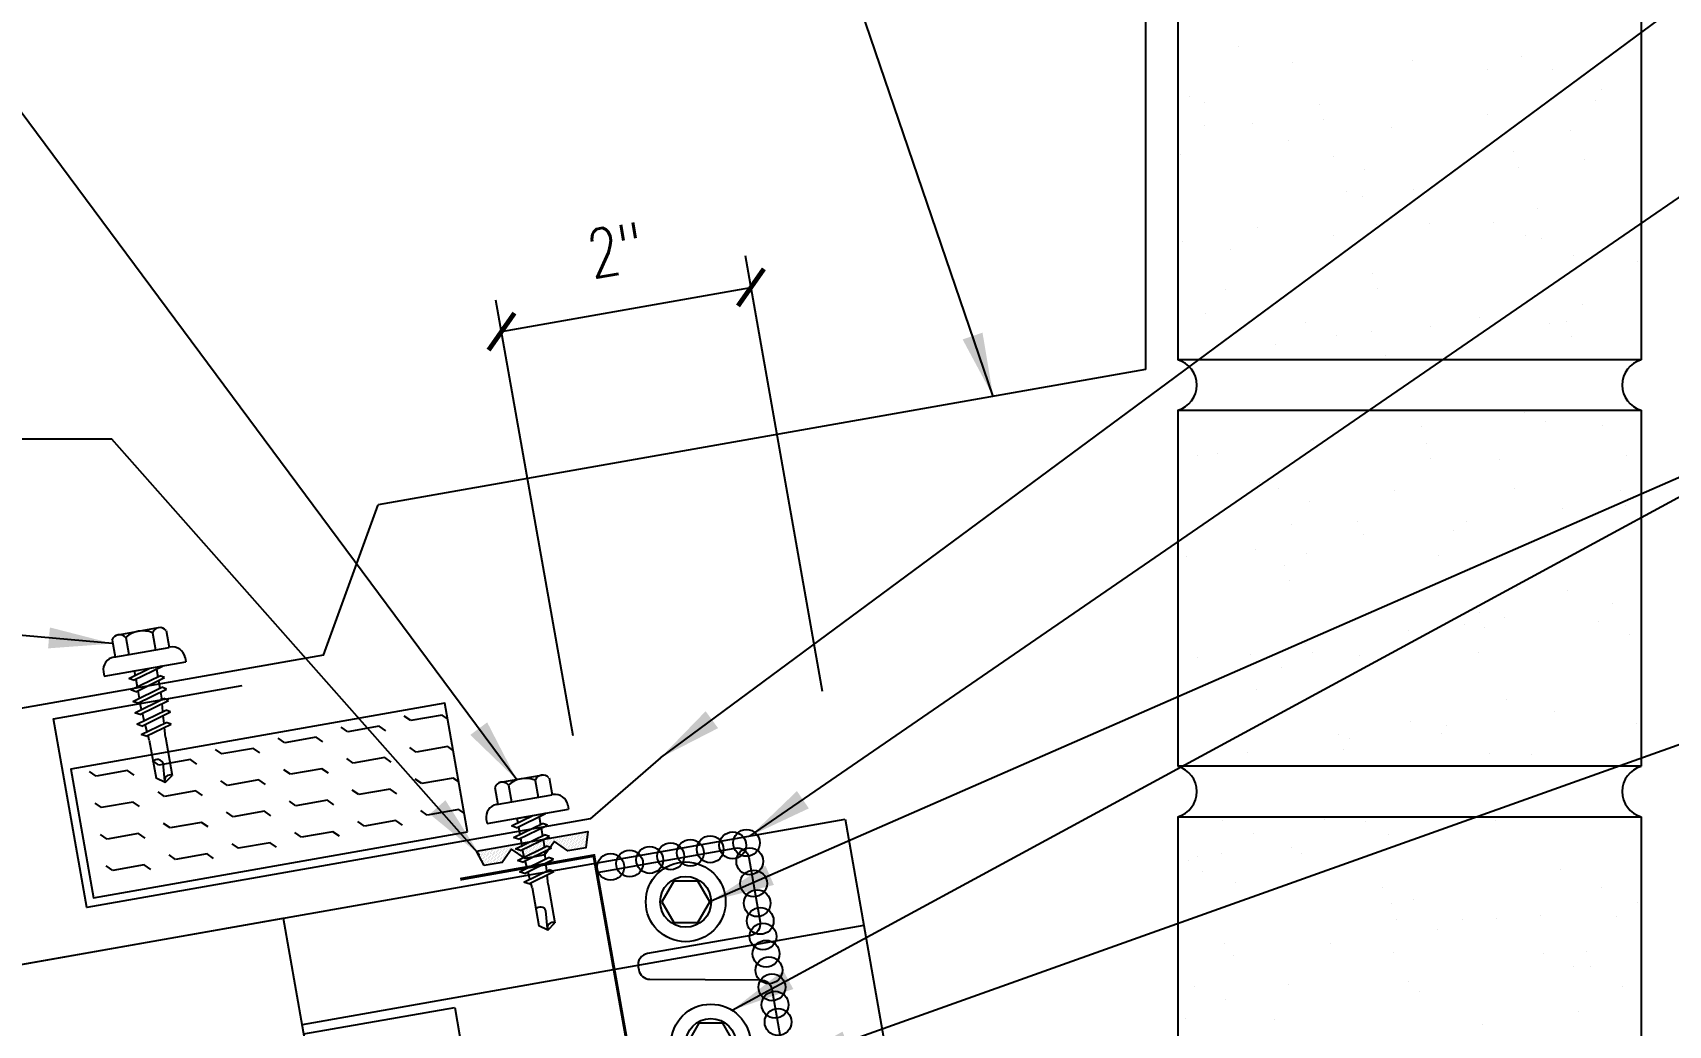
# Model space of a CAD drawing. Header units: inches. Extents: x 5.5 to 41.5, y 10.4 to 41.
# Drawn here: x 20.21 to 33.01, y 22.95 to 30.71 of the extents above; entities that cross this region are included whole.
import ezdxf

# ---------------------------------------------------------------- set-up
doc = ezdxf.new("R2010")
doc.units = ezdxf.units.IN
doc.header["$MEASUREMENT"] = 0
for name, color, linetype in [('CLIP', 5, 'Continuous'), ('CLO', 3, 'Continuous'), ('DIM', 7, 'Continuous'), ('FASTENER', 9, 'Continuous'), ('HATCH', 8, 'Continuous'), ('PANEL', 11, 'Continuous'), ('TAPE', 8, 'Continuous'), ('THERMAL', 3, 'Continuous'), ('TRIM', 6, 'Continuous'), ('WALL', 7, 'Continuous')]:
    doc.layers.add(name, color=color, linetype=linetype)
doc.styles.add('TEXT1', font='ROMANS.shx', dxfattribs={"width": 0.75, "height": 0.375})
doc.dimstyles.new('DETAIL', dxfattribs={"dimscale": 4, "dimtxt": 0.09375, "dimasz": 0.0625, "dimexe": 0.0625, "dimexo": 0.125, "dimgap": 0.0625, "dimtad": 1, "dimdec": 4, "dimzin": 3, "dimdsep": 46, "dimlunit": 4, "dimtxsty": 'TEXT1', "dimblk": 'ARCHTICK', "dimcen": 0.0625, "dimclrd": 7, "dimclre": 7, "dimclrt": 2, "dimadec": 0, "dimazin": 0, "dimtfac": 0.59375, "dimtdec": 4, "dimtmove": 0, "dimatfit": 3, "dimfxl": 0, "dimtolj": 1, "dimtzin": 3, "dimarcsym": 0})
doc.dimstyles.new('DETAIL$7', dxfattribs={"dimscale": 4, "dimtxt": 0.09375, "dimasz": 0.125, "dimexe": 0.0625, "dimexo": 0.125, "dimgap": 0.0625, "dimtad": 1, "dimdec": 4, "dimzin": 3, "dimdsep": 46, "dimlunit": 4, "dimtxsty": 'TEXT1', "dimblk": 'ARCHTICK', "dimcen": 0.0625, "dimclrd": 7, "dimclre": 7, "dimclrt": 2, "dimadec": 0, "dimazin": 0, "dimtfac": 0.59375, "dimtdec": 4, "dimtmove": 0, "dimatfit": 3, "dimfxl": 0, "dimfrac": 2, "dimtolj": 1, "dimtzin": 3, "dimarcsym": 0})

# ---------------------------------------------------------------- blocks, each defined once
blk = doc.blocks.new('MB_DW4')
at = {"layer": 'FASTENER'}
for p, q in [((-0.217, 0.305), (-0.217, 0.171)), ((-0.163, 0.337), (0.159, 0.337)), ((-0.108, 0.305), (-0.108, 0.171)), ((0.105, 0.305), (0.105, 0.171)), ((0.214, 0.305), (0.214, 0.171)), ((-0.226, 0.171), (0.214, 0.171)), ((-0.326, 0.071), (-0.326, 0.037)), ((-0.326, 0.037), (0.322, 0.037)), ((-0.141, -0.014), (0.037, 0.037)), ((-0.105, -0.034), (0.137, 0.035)), ((-0.088, 0.037), (-0.088, 0.001)), ((-0.088, 0.037), (0.085, 0.037)), ((0.085, 0.037), (0.134, 0.037)), ((0.085, 0.02), (0.085, -0.041)), ((0.137, 0.035), (0.134, 0.037)), ((0.322, 0.071), (0.322, 0.037)), ((-0.105, -0.034), (-0.141, -0.014)), ((-0.141, -0.105), (0.102, -0.036)), ((-0.105, -0.125), (-0.141, -0.105)), ((-0.141, -0.196), (0.102, -0.127)), ((-0.105, -0.125), (0.137, -0.056)), ((-0.088, -0.029), (-0.088, -0.09)), ((-0.088, -0.12), (-0.088, -0.181)), ((0.085, -0.071), (0.085, -0.131)), ((0.137, -0.056), (0.102, -0.036)), ((0.137, -0.147), (0.102, -0.127)), ((-0.105, -0.216), (-0.141, -0.196)), ((-0.141, -0.287), (0.102, -0.217)), ((-0.105, -0.216), (0.137, -0.147)), ((-0.105, -0.307), (0.137, -0.238)), ((-0.084, -0.27), (-0.088, -0.211)), ((0.077, -0.315), (0.082, -0.253)), ((0.084, -0.223), (0.085, -0.211)), ((0.085, -0.162), (0.085, -0.211)), ((0.137, -0.238), (0.102, -0.217)), ((-0.105, -0.307), (-0.141, -0.287)), ((-0.141, -0.378), (0.102, -0.308)), ((-0.105, -0.398), (-0.141, -0.378)), ((-0.105, -0.398), (0.137, -0.328)), ((-0.078, -0.36), (-0.082, -0.3)), ((0.071, -0.408), (0.075, -0.346)), ((0.137, -0.328), (0.102, -0.308)), ((-0.122, -0.463), (0.089, -0.403)), ((-0.086, -0.483), (-0.122, -0.463)), ((-0.086, -0.483), (0.124, -0.423)), ((-0.071, -0.449), (-0.075, -0.389)), ((-0.066, -0.516), (-0.069, -0.478)), ((0.063, -0.515), (0.068, -0.439)), ((0.124, -0.423), (0.089, -0.403)), ((-0.066, -0.516), (-0.066, -0.82)), ((0.063, -0.516), (0.063, -0.82)), ((-0.003, -0.854), (0.009, -0.714)), ((-0.002, -0.866), (-0.066, -0.82)), ((-0.002, -0.866), (0.063, -0.82))]:
    blk.add_line(p, q, dxfattribs=at)
for centre, radius, start, end in [((-0.163, 0.274), 0.0628, 29.8754, 150.1246), ((-0.002, 0.141), 0.196, 56.9974, 123.0026), ((0.159, 0.274), 0.0628, 29.8754, 150.1246), ((-0.226, 0.071), 0.1, 90, 180), ((0.222, 0.071), 0.1, 0, 90), ((0.073, -0.516), 0.01, 175.9484, 180), ((-0.036, -0.723), 0.0461, 11.1445, 130.906), ((0.039, -0.855), 0.0422, 55.4585, 194.8454)]:
    blk.add_arc(centre, radius, start, end, dxfattribs=at)
blk = doc.blocks.new('*X4')
at = {"color": 0}
for p, q in [((-0.434, 0.135), (-0.434, 0.135)), ((-0.422, 0.141), (-0.422, 0.141)), ((-0.422, 0.129), (-0.422, 0.129)), ((-0.41, 0.135), (-0.41, 0.135)), ((-0.398, 0.141), (-0.398, 0.141)), ((-0.398, 0.129), (-0.398, 0.129)), ((-0.387, 0.135), (-0.387, 0.135)), ((-0.375, 0.141), (-0.375, 0.141)), ((-0.375, 0.129), (-0.375, 0.129)), ((-0.363, 0.135), (-0.363, 0.135)), ((-0.352, 0.141), (-0.352, 0.141)), ((-0.352, 0.129), (-0.352, 0.129)), ((-0.34, 0.135), (-0.34, 0.135)), ((-0.328, 0.141), (-0.328, 0.141)), ((-0.328, 0.129), (-0.328, 0.129)), ((-0.316, 0.135), (-0.316, 0.135)), ((-0.305, 0.141), (-0.305, 0.141)), ((-0.305, 0.129), (-0.305, 0.129)), ((-0.293, 0.135), (-0.293, 0.135)), ((-0.281, 0.141), (-0.281, 0.141)), ((-0.281, 0.129), (-0.281, 0.129)), ((-0.27, 0.135), (-0.27, 0.135)), ((-0.258, 0.141), (-0.258, 0.141)), ((-0.258, 0.129), (-0.258, 0.129)), ((-0.246, 0.135), (-0.246, 0.135)), ((-0.234, 0.141), (-0.234, 0.141)), ((-0.234, 0.129), (-0.234, 0.129)), ((-0.223, 0.135), (-0.223, 0.135)), ((-0.211, 0.141), (-0.211, 0.141)), ((-0.211, 0.129), (-0.211, 0.129)), ((-0.199, 0.135), (-0.199, 0.135)), ((-0.188, 0.141), (-0.188, 0.141)), ((-0.188, 0.129), (-0.188, 0.129)), ((-0.176, 0.135), (-0.176, 0.135)), ((-0.164, 0.141), (-0.164, 0.141)), ((-0.164, 0.129), (-0.164, 0.129)), ((-0.152, 0.135), (-0.152, 0.135)), ((-0.141, 0.141), (-0.141, 0.141)), ((-0.141, 0.129), (-0.141, 0.129)), ((-0.129, 0.135), (-0.129, 0.135)), ((-0.117, 0.141), (-0.117, 0.141)), ((-0.117, 0.129), (-0.117, 0.129)), ((-0.105, 0.135), (-0.105, 0.135)), ((-0.094, 0.141), (-0.094, 0.141)), ((-0.094, 0.129), (-0.094, 0.129)), ((-0.082, 0.135), (-0.082, 0.135)), ((-0.07, 0.141), (-0.07, 0.141)), ((-0.07, 0.129), (-0.07, 0.129)), ((-0.059, 0.135), (-0.059, 0.135)), ((-0.047, 0.141), (-0.047, 0.141)), ((-0.047, 0.129), (-0.047, 0.129)), ((-0.035, 0.135), (-0.035, 0.135)), ((-0.023, 0.141), (-0.023, 0.141)), ((-0.023, 0.129), (-0.023, 0.129)), ((-0.012, 0.135), (-0.012, 0.135)), ((0, 0.141), (0, 0.141)), ((0, 0.129), (0, 0.129)), ((0.012, 0.135), (0.012, 0.135)), ((0.023, 0.141), (0.023, 0.141)), ((0.023, 0.129), (0.023, 0.129)), ((0.035, 0.135), (0.035, 0.135)), ((0.047, 0.141), (0.047, 0.141)), ((0.047, 0.129), (0.047, 0.129)), ((0.059, 0.135), (0.059, 0.135)), ((0.07, 0.141), (0.07, 0.141)), ((0.07, 0.129), (0.07, 0.129)), ((0.082, 0.135), (0.082, 0.135)), ((0.094, 0.141), (0.094, 0.141)), ((0.094, 0.129), (0.094, 0.129)), ((0.105, 0.135), (0.105, 0.135)), ((0.117, 0.141), (0.117, 0.141)), ((0.117, 0.129), (0.117, 0.129)), ((0.129, 0.135), (0.129, 0.135)), ((0.141, 0.141), (0.141, 0.141)), ((0.141, 0.129), (0.141, 0.129)), ((0.152, 0.135), (0.152, 0.135)), ((0.164, 0.141), (0.164, 0.141)), ((0.164, 0.129), (0.164, 0.129)), ((0.176, 0.135), (0.176, 0.135)), ((0.188, 0.141), (0.188, 0.141)), ((0.188, 0.129), (0.188, 0.129)), ((0.199, 0.135), (0.199, 0.135)), ((0.211, 0.141), (0.211, 0.141)), ((0.211, 0.129), (0.211, 0.129)), ((0.223, 0.135), (0.223, 0.135)), ((0.234, 0.141), (0.234, 0.141)), ((0.234, 0.129), (0.234, 0.129)), ((0.246, 0.135), (0.246, 0.135)), ((0.258, 0.141), (0.258, 0.141)), ((0.258, 0.129), (0.258, 0.129)), ((0.27, 0.135), (0.27, 0.135)), ((0.281, 0.141), (0.281, 0.141)), ((0.281, 0.129), (0.281, 0.129)), ((0.293, 0.135), (0.293, 0.135)), ((0.305, 0.141), (0.305, 0.141)), ((0.305, 0.129), (0.305, 0.129)), ((0.316, 0.135), (0.316, 0.135)), ((0.328, 0.141), (0.328, 0.141)), ((0.328, 0.129), (0.328, 0.129)), ((0.34, 0.135), (0.34, 0.135)), ((0.352, 0.141), (0.352, 0.141)), ((0.352, 0.129), (0.352, 0.129)), ((0.363, 0.135), (0.363, 0.135)), ((0.375, 0.141), (0.375, 0.141)), ((0.375, 0.129), (0.375, 0.129)), ((0.387, 0.135), (0.387, 0.135)), ((0.398, 0.141), (0.398, 0.141)), ((0.398, 0.129), (0.398, 0.129)), ((0.41, 0.135), (0.41, 0.135)), ((0.422, 0.141), (0.422, 0.141)), ((0.422, 0.129), (0.422, 0.129)), ((0.434, 0.135), (0.434, 0.135)), ((-0.434, 0.123), (-0.434, 0.123)), ((-0.422, 0.117), (-0.422, 0.117)), ((-0.422, 0.105), (-0.422, 0.105)), ((-0.422, 0.094), (-0.422, 0.094)), ((-0.422, 0.082), (-0.422, 0.082)), ((-0.41, 0.123), (-0.41, 0.123)), ((-0.41, 0.111), (-0.41, 0.111)), ((-0.41, 0.1), (-0.41, 0.1)), ((-0.41, 0.088), (-0.41, 0.088)), ((-0.41, 0.076), (-0.41, 0.076)), ((-0.41, 0.064), (-0.41, 0.064)), ((-0.41, 0.053), (-0.41, 0.053)), ((-0.41, 0.041), (-0.41, 0.041)), ((-0.398, 0.117), (-0.398, 0.117)), ((-0.398, 0.105), (-0.398, 0.105)), ((-0.398, 0.094), (-0.398, 0.094)), ((-0.398, 0.082), (-0.398, 0.082)), ((-0.398, 0.07), (-0.398, 0.07)), ((-0.398, 0.059), (-0.398, 0.059)), ((-0.398, 0.047), (-0.398, 0.047)), ((-0.398, 0.035), (-0.398, 0.035)), ((-0.398, 0.023), (-0.398, 0.023)), ((-0.387, 0.123), (-0.387, 0.123)), ((-0.387, 0.111), (-0.387, 0.111)), ((-0.387, 0.1), (-0.387, 0.1)), ((-0.387, 0.088), (-0.387, 0.088)), ((-0.387, 0.076), (-0.387, 0.076)), ((-0.387, 0.064), (-0.387, 0.064)), ((-0.387, 0.053), (-0.387, 0.053)), ((-0.387, 0.041), (-0.387, 0.041)), ((-0.387, 0.029), (-0.387, 0.029)), ((-0.375, 0.117), (-0.375, 0.117)), ((-0.375, 0.105), (-0.375, 0.105)), ((-0.375, 0.094), (-0.375, 0.094)), ((-0.375, 0.082), (-0.375, 0.082)), ((-0.375, 0.07), (-0.375, 0.07)), ((-0.375, 0.059), (-0.375, 0.059)), ((-0.375, 0.047), (-0.375, 0.047)), ((-0.375, 0.035), (-0.375, 0.035)), ((-0.375, 0.023), (-0.375, 0.023)), ((-0.363, 0.123), (-0.363, 0.123)), ((-0.363, 0.111), (-0.363, 0.111)), ((-0.363, 0.1), (-0.363, 0.1)), ((-0.363, 0.088), (-0.363, 0.088)), ((-0.363, 0.076), (-0.363, 0.076)), ((-0.363, 0.064), (-0.363, 0.064)), ((-0.363, 0.053), (-0.363, 0.053)), ((-0.363, 0.041), (-0.363, 0.041)), ((-0.363, 0.029), (-0.363, 0.029)), ((-0.352, 0.117), (-0.352, 0.117)), ((-0.352, 0.105), (-0.352, 0.105)), ((-0.352, 0.094), (-0.352, 0.094)), ((-0.352, 0.082), (-0.352, 0.082)), ((-0.352, 0.07), (-0.352, 0.07)), ((-0.352, 0.059), (-0.352, 0.059)), ((-0.352, 0.047), (-0.352, 0.047)), ((-0.352, 0.035), (-0.352, 0.035)), ((-0.352, 0.023), (-0.352, 0.023)), ((-0.34, 0.123), (-0.34, 0.123)), ((-0.34, 0.111), (-0.34, 0.111)), ((-0.34, 0.1), (-0.34, 0.1)), ((-0.34, 0.088), (-0.34, 0.088)), ((-0.34, 0.076), (-0.34, 0.076)), ((-0.34, 0.064), (-0.34, 0.064)), ((-0.34, 0.053), (-0.34, 0.053)), ((-0.34, 0.041), (-0.34, 0.041)), ((-0.34, 0.029), (-0.34, 0.029)), ((-0.328, 0.117), (-0.328, 0.117)), ((-0.328, 0.105), (-0.328, 0.105)), ((-0.328, 0.094), (-0.328, 0.094)), ((-0.328, 0.082), (-0.328, 0.082)), ((-0.328, 0.07), (-0.328, 0.07)), ((-0.328, 0.059), (-0.328, 0.059)), ((-0.328, 0.047), (-0.328, 0.047)), ((-0.328, 0.035), (-0.328, 0.035)), ((-0.328, 0.023), (-0.328, 0.023)), ((-0.316, 0.123), (-0.316, 0.123)), ((-0.316, 0.111), (-0.316, 0.111)), ((-0.316, 0.1), (-0.316, 0.1)), ((-0.316, 0.088), (-0.316, 0.088)), ((-0.316, 0.076), (-0.316, 0.076)), ((-0.316, 0.064), (-0.316, 0.064)), ((-0.316, 0.053), (-0.316, 0.053)), ((-0.316, 0.041), (-0.316, 0.041)), ((-0.316, 0.029), (-0.316, 0.029)), ((-0.305, 0.117), (-0.305, 0.117)), ((-0.305, 0.105), (-0.305, 0.105)), ((-0.305, 0.094), (-0.305, 0.094)), ((-0.305, 0.082), (-0.305, 0.082)), ((-0.305, 0.07), (-0.305, 0.07)), ((-0.305, 0.059), (-0.305, 0.059)), ((-0.305, 0.047), (-0.305, 0.047)), ((-0.305, 0.035), (-0.305, 0.035)), ((-0.305, 0.023), (-0.305, 0.023)), ((-0.293, 0.123), (-0.293, 0.123)), ((-0.293, 0.111), (-0.293, 0.111)), ((-0.293, 0.1), (-0.293, 0.1)), ((-0.293, 0.088), (-0.293, 0.088)), ((-0.293, 0.076), (-0.293, 0.076)), ((-0.293, 0.064), (-0.293, 0.064)), ((-0.293, 0.053), (-0.293, 0.053)), ((-0.293, 0.041), (-0.293, 0.041)), ((-0.293, 0.029), (-0.293, 0.029)), ((-0.281, 0.117), (-0.281, 0.117)), ((-0.281, 0.105), (-0.281, 0.105)), ((-0.281, 0.094), (-0.281, 0.094)), ((-0.281, 0.082), (-0.281, 0.082)), ((-0.281, 0.07), (-0.281, 0.07)), ((-0.281, 0.059), (-0.281, 0.059)), ((-0.281, 0.047), (-0.281, 0.047)), ((-0.281, 0.035), (-0.281, 0.035)), ((-0.281, 0.023), (-0.281, 0.023)), ((-0.27, 0.123), (-0.27, 0.123)), ((-0.27, 0.111), (-0.27, 0.111)), ((-0.27, 0.1), (-0.27, 0.1)), ((-0.27, 0.088), (-0.27, 0.088)), ((-0.27, 0.076), (-0.27, 0.076)), ((-0.27, 0.064), (-0.27, 0.064)), ((-0.27, 0.053), (-0.27, 0.053)), ((-0.27, 0.041), (-0.27, 0.041)), ((-0.27, 0.029), (-0.27, 0.029)), ((-0.258, 0.117), (-0.258, 0.117)), ((-0.258, 0.105), (-0.258, 0.105)), ((-0.258, 0.094), (-0.258, 0.094)), ((-0.258, 0.082), (-0.258, 0.082)), ((-0.258, 0.07), (-0.258, 0.07)), ((-0.258, 0.059), (-0.258, 0.059)), ((-0.258, 0.047), (-0.258, 0.047)), ((-0.258, 0.035), (-0.258, 0.035)), ((-0.258, 0.023), (-0.258, 0.023)), ((-0.246, 0.123), (-0.246, 0.123)), ((-0.246, 0.111), (-0.246, 0.111)), ((-0.246, 0.1), (-0.246, 0.1)), ((-0.246, 0.088), (-0.246, 0.088)), ((-0.246, 0.076), (-0.246, 0.076)), ((-0.246, 0.064), (-0.246, 0.064)), ((-0.246, 0.053), (-0.246, 0.053)), ((-0.246, 0.041), (-0.246, 0.041)), ((-0.234, 0.117), (-0.234, 0.117)), ((-0.234, 0.105), (-0.234, 0.105)), ((-0.234, 0.094), (-0.234, 0.094)), ((-0.234, 0.082), (-0.234, 0.082)), ((-0.234, 0.07), (-0.234, 0.07)), ((-0.234, 0.059), (-0.234, 0.059)), ((-0.234, 0.047), (-0.234, 0.047)), ((-0.223, 0.123), (-0.223, 0.123)), ((-0.223, 0.111), (-0.223, 0.111)), ((-0.223, 0.1), (-0.223, 0.1)), ((-0.223, 0.088), (-0.223, 0.088)), ((-0.223, 0.076), (-0.223, 0.076)), ((-0.223, 0.064), (-0.223, 0.064)), ((-0.211, 0.117), (-0.211, 0.117)), ((-0.211, 0.105), (-0.211, 0.105)), ((-0.211, 0.094), (-0.211, 0.094)), ((-0.211, 0.082), (-0.211, 0.082)), ((-0.211, 0.07), (-0.211, 0.07)), ((-0.199, 0.123), (-0.199, 0.123)), ((-0.199, 0.111), (-0.199, 0.111)), ((-0.199, 0.1), (-0.199, 0.1)), ((-0.199, 0.088), (-0.199, 0.088)), ((-0.188, 0.117), (-0.188, 0.117)), ((-0.188, 0.105), (-0.188, 0.105)), ((-0.188, 0.094), (-0.188, 0.094)), ((-0.176, 0.123), (-0.176, 0.123)), ((-0.176, 0.111), (-0.176, 0.111)), ((-0.164, 0.117), (-0.164, 0.117)), ((-0.164, 0.105), (-0.164, 0.105)), ((-0.152, 0.123), (-0.152, 0.123)), ((-0.152, 0.111), (-0.152, 0.111)), ((-0.152, 0.1), (-0.152, 0.1)), ((-0.141, 0.117), (-0.141, 0.117)), ((-0.141, 0.105), (-0.141, 0.105)), ((-0.141, 0.094), (-0.141, 0.094)), ((-0.141, 0.082), (-0.141, 0.082)), ((-0.129, 0.123), (-0.129, 0.123)), ((-0.129, 0.111), (-0.129, 0.111)), ((-0.129, 0.1), (-0.129, 0.1)), ((-0.129, 0.088), (-0.129, 0.088)), ((-0.129, 0.076), (-0.129, 0.076)), ((-0.117, 0.117), (-0.117, 0.117)), ((-0.117, 0.105), (-0.117, 0.105)), ((-0.117, 0.094), (-0.117, 0.094)), ((-0.117, 0.082), (-0.117, 0.082)), ((-0.117, 0.07), (-0.117, 0.07)), ((-0.117, 0.059), (-0.117, 0.059)), ((-0.105, 0.123), (-0.105, 0.123)), ((-0.105, 0.111), (-0.105, 0.111)), ((-0.105, 0.1), (-0.105, 0.1)), ((-0.105, 0.088), (-0.105, 0.088)), ((-0.105, 0.076), (-0.105, 0.076)), ((-0.105, 0.064), (-0.105, 0.064)), ((-0.105, 0.053), (-0.105, 0.053)), ((-0.094, 0.117), (-0.094, 0.117)), ((-0.094, 0.105), (-0.094, 0.105)), ((-0.094, 0.094), (-0.094, 0.094)), ((-0.094, 0.082), (-0.094, 0.082)), ((-0.094, 0.07), (-0.094, 0.07)), ((-0.094, 0.059), (-0.094, 0.059)), ((-0.094, 0.047), (-0.094, 0.047)), ((-0.094, 0.035), (-0.094, 0.035)), ((-0.082, 0.123), (-0.082, 0.123)), ((-0.082, 0.111), (-0.082, 0.111)), ((-0.082, 0.1), (-0.082, 0.1)), ((-0.082, 0.088), (-0.082, 0.088)), ((-0.082, 0.076), (-0.082, 0.076)), ((-0.082, 0.064), (-0.082, 0.064)), ((-0.082, 0.053), (-0.082, 0.053)), ((-0.082, 0.041), (-0.082, 0.041)), ((-0.082, 0.029), (-0.082, 0.029)), ((-0.07, 0.117), (-0.07, 0.117)), ((-0.07, 0.105), (-0.07, 0.105)), ((-0.07, 0.094), (-0.07, 0.094)), ((-0.07, 0.082), (-0.07, 0.082)), ((-0.07, 0.07), (-0.07, 0.07)), ((-0.07, 0.059), (-0.07, 0.059)), ((-0.07, 0.047), (-0.07, 0.047)), ((-0.07, 0.035), (-0.07, 0.035)), ((-0.07, 0.023), (-0.07, 0.023)), ((-0.059, 0.123), (-0.059, 0.123)), ((-0.059, 0.111), (-0.059, 0.111)), ((-0.059, 0.1), (-0.059, 0.1)), ((-0.059, 0.088), (-0.059, 0.088)), ((-0.059, 0.076), (-0.059, 0.076)), ((-0.059, 0.064), (-0.059, 0.064)), ((-0.059, 0.053), (-0.059, 0.053)), ((-0.059, 0.041), (-0.059, 0.041)), ((-0.059, 0.029), (-0.059, 0.029)), ((-0.047, 0.117), (-0.047, 0.117)), ((-0.047, 0.105), (-0.047, 0.105)), ((-0.047, 0.094), (-0.047, 0.094)), ((-0.047, 0.082), (-0.047, 0.082)), ((-0.047, 0.07), (-0.047, 0.07)), ((-0.047, 0.059), (-0.047, 0.059)), ((-0.047, 0.047), (-0.047, 0.047)), ((-0.047, 0.035), (-0.047, 0.035)), ((-0.047, 0.023), (-0.047, 0.023)), ((-0.035, 0.123), (-0.035, 0.123)), ((-0.035, 0.111), (-0.035, 0.111)), ((-0.035, 0.1), (-0.035, 0.1)), ((-0.035, 0.088), (-0.035, 0.088)), ((-0.035, 0.076), (-0.035, 0.076)), ((-0.035, 0.064), (-0.035, 0.064)), ((-0.035, 0.053), (-0.035, 0.053)), ((-0.035, 0.041), (-0.035, 0.041)), ((-0.035, 0.029), (-0.035, 0.029)), ((-0.023, 0.117), (-0.023, 0.117)), ((-0.023, 0.105), (-0.023, 0.105)), ((-0.023, 0.094), (-0.023, 0.094)), ((-0.023, 0.082), (-0.023, 0.082)), ((-0.023, 0.07), (-0.023, 0.07)), ((-0.023, 0.059), (-0.023, 0.059)), ((-0.023, 0.047), (-0.023, 0.047)), ((-0.023, 0.035), (-0.023, 0.035)), ((-0.023, 0.023), (-0.023, 0.023)), ((-0.012, 0.123), (-0.012, 0.123)), ((-0.012, 0.111), (-0.012, 0.111)), ((-0.012, 0.1), (-0.012, 0.1)), ((-0.012, 0.088), (-0.012, 0.088)), ((-0.012, 0.076), (-0.012, 0.076)), ((-0.012, 0.064), (-0.012, 0.064)), ((-0.012, 0.053), (-0.012, 0.053)), ((-0.012, 0.041), (-0.012, 0.041)), ((-0.012, 0.029), (-0.012, 0.029)), ((0, 0.117), (0, 0.117)), ((0, 0.105), (0, 0.105)), ((0, 0.094), (0, 0.094)), ((0, 0.082), (0, 0.082)), ((0, 0.07), (0, 0.07)), ((0, 0.059), (0, 0.059)), ((0, 0.047), (0, 0.047)), ((0, 0.035), (0, 0.035)), ((0, 0.023), (0, 0.023)), ((0.012, 0.123), (0.012, 0.123)), ((0.012, 0.111), (0.012, 0.111)), ((0.012, 0.1), (0.012, 0.1)), ((0.012, 0.088), (0.012, 0.088)), ((0.012, 0.076), (0.012, 0.076)), ((0.012, 0.064), (0.012, 0.064)), ((0.012, 0.053), (0.012, 0.053)), ((0.012, 0.041), (0.012, 0.041)), ((0.012, 0.029), (0.012, 0.029)), ((0.023, 0.117), (0.023, 0.117)), ((0.023, 0.105), (0.023, 0.105)), ((0.023, 0.094), (0.023, 0.094)), ((0.023, 0.082), (0.023, 0.082)), ((0.023, 0.07), (0.023, 0.07)), ((0.023, 0.059), (0.023, 0.059)), ((0.023, 0.047), (0.023, 0.047)), ((0.023, 0.035), (0.023, 0.035)), ((0.023, 0.023), (0.023, 0.023)), ((0.035, 0.123), (0.035, 0.123)), ((0.035, 0.111), (0.035, 0.111)), ((0.035, 0.1), (0.035, 0.1)), ((0.035, 0.088), (0.035, 0.088)), ((0.035, 0.076), (0.035, 0.076)), ((0.035, 0.064), (0.035, 0.064)), ((0.035, 0.053), (0.035, 0.053)), ((0.035, 0.041), (0.035, 0.041)), ((0.035, 0.029), (0.035, 0.029)), ((0.047, 0.117), (0.047, 0.117)), ((0.047, 0.105), (0.047, 0.105)), ((0.047, 0.094), (0.047, 0.094)), ((0.047, 0.082), (0.047, 0.082)), ((0.047, 0.07), (0.047, 0.07)), ((0.047, 0.059), (0.047, 0.059)), ((0.047, 0.047), (0.047, 0.047)), ((0.047, 0.035), (0.047, 0.035)), ((0.047, 0.023), (0.047, 0.023)), ((0.059, 0.123), (0.059, 0.123)), ((0.059, 0.111), (0.059, 0.111)), ((0.059, 0.1), (0.059, 0.1)), ((0.059, 0.088), (0.059, 0.088)), ((0.059, 0.076), (0.059, 0.076)), ((0.059, 0.064), (0.059, 0.064)), ((0.059, 0.053), (0.059, 0.053)), ((0.059, 0.041), (0.059, 0.041)), ((0.059, 0.029), (0.059, 0.029)), ((0.07, 0.117), (0.07, 0.117)), ((0.07, 0.105), (0.07, 0.105)), ((0.07, 0.094), (0.07, 0.094)), ((0.07, 0.082), (0.07, 0.082)), ((0.07, 0.07), (0.07, 0.07)), ((0.07, 0.059), (0.07, 0.059)), ((0.07, 0.047), (0.07, 0.047)), ((0.07, 0.035), (0.07, 0.035)), ((0.07, 0.023), (0.07, 0.023)), ((0.082, 0.123), (0.082, 0.123)), ((0.082, 0.111), (0.082, 0.111)), ((0.082, 0.1), (0.082, 0.1)), ((0.082, 0.088), (0.082, 0.088)), ((0.082, 0.076), (0.082, 0.076)), ((0.082, 0.064), (0.082, 0.064)), ((0.082, 0.053), (0.082, 0.053)), ((0.082, 0.041), (0.082, 0.041)), ((0.082, 0.029), (0.082, 0.029)), ((0.094, 0.117), (0.094, 0.117)), ((0.094, 0.105), (0.094, 0.105)), ((0.094, 0.094), (0.094, 0.094)), ((0.094, 0.082), (0.094, 0.082)), ((0.094, 0.07), (0.094, 0.07)), ((0.094, 0.059), (0.094, 0.059)), ((0.094, 0.047), (0.094, 0.047)), ((0.094, 0.035), (0.094, 0.035)), ((0.105, 0.123), (0.105, 0.123)), ((0.105, 0.111), (0.105, 0.111)), ((0.105, 0.1), (0.105, 0.1)), ((0.105, 0.088), (0.105, 0.088)), ((0.105, 0.076), (0.105, 0.076)), ((0.105, 0.064), (0.105, 0.064)), ((0.105, 0.053), (0.105, 0.053)), ((0.117, 0.117), (0.117, 0.117)), ((0.117, 0.105), (0.117, 0.105)), ((0.117, 0.094), (0.117, 0.094)), ((0.117, 0.082), (0.117, 0.082)), ((0.117, 0.07), (0.117, 0.07)), ((0.117, 0.059), (0.117, 0.059)), ((0.129, 0.123), (0.129, 0.123)), ((0.129, 0.111), (0.129, 0.111)), ((0.129, 0.1), (0.129, 0.1)), ((0.129, 0.088), (0.129, 0.088)), ((0.129, 0.076), (0.129, 0.076)), ((0.141, 0.117), (0.141, 0.117)), ((0.141, 0.105), (0.141, 0.105)), ((0.141, 0.094), (0.141, 0.094)), ((0.141, 0.082), (0.141, 0.082)), ((0.152, 0.123), (0.152, 0.123)), ((0.152, 0.111), (0.152, 0.111)), ((0.152, 0.1), (0.152, 0.1)), ((0.164, 0.117), (0.164, 0.117)), ((0.164, 0.105), (0.164, 0.105)), ((0.176, 0.123), (0.176, 0.123)), ((0.176, 0.111), (0.176, 0.111)), ((0.188, 0.117), (0.188, 0.117)), ((0.188, 0.105), (0.188, 0.105)), ((0.188, 0.094), (0.188, 0.094)), ((0.199, 0.123), (0.199, 0.123)), ((0.199, 0.111), (0.199, 0.111)), ((0.199, 0.1), (0.199, 0.1)), ((0.199, 0.088), (0.199, 0.088)), ((0.211, 0.117), (0.211, 0.117)), ((0.211, 0.105), (0.211, 0.105)), ((0.211, 0.094), (0.211, 0.094)), ((0.211, 0.082), (0.211, 0.082)), ((0.211, 0.07), (0.211, 0.07)), ((0.223, 0.123), (0.223, 0.123)), ((0.223, 0.111), (0.223, 0.111)), ((0.223, 0.1), (0.223, 0.1)), ((0.223, 0.088), (0.223, 0.088)), ((0.223, 0.076), (0.223, 0.076)), ((0.223, 0.064), (0.223, 0.064)), ((0.234, 0.117), (0.234, 0.117)), ((0.234, 0.105), (0.234, 0.105)), ((0.234, 0.094), (0.234, 0.094)), ((0.234, 0.082), (0.234, 0.082)), ((0.234, 0.07), (0.234, 0.07)), ((0.234, 0.059), (0.234, 0.059)), ((0.234, 0.047), (0.234, 0.047)), ((0.246, 0.123), (0.246, 0.123)), ((0.246, 0.111), (0.246, 0.111)), ((0.246, 0.1), (0.246, 0.1)), ((0.246, 0.088), (0.246, 0.088)), ((0.246, 0.076), (0.246, 0.076)), ((0.246, 0.064), (0.246, 0.064)), ((0.246, 0.053), (0.246, 0.053)), ((0.246, 0.041), (0.246, 0.041)), ((0.258, 0.117), (0.258, 0.117)), ((0.258, 0.105), (0.258, 0.105)), ((0.258, 0.094), (0.258, 0.094)), ((0.258, 0.082), (0.258, 0.082)), ((0.258, 0.07), (0.258, 0.07)), ((0.258, 0.059), (0.258, 0.059)), ((0.258, 0.047), (0.258, 0.047)), ((0.258, 0.035), (0.258, 0.035)), ((0.258, 0.023), (0.258, 0.023)), ((0.27, 0.123), (0.27, 0.123)), ((0.27, 0.111), (0.27, 0.111)), ((0.27, 0.1), (0.27, 0.1)), ((0.27, 0.088), (0.27, 0.088)), ((0.27, 0.076), (0.27, 0.076)), ((0.27, 0.064), (0.27, 0.064)), ((0.27, 0.053), (0.27, 0.053)), ((0.27, 0.041), (0.27, 0.041)), ((0.27, 0.029), (0.27, 0.029)), ((0.281, 0.117), (0.281, 0.117)), ((0.281, 0.105), (0.281, 0.105)), ((0.281, 0.094), (0.281, 0.094)), ((0.281, 0.082), (0.281, 0.082)), ((0.281, 0.07), (0.281, 0.07)), ((0.281, 0.059), (0.281, 0.059)), ((0.281, 0.047), (0.281, 0.047)), ((0.281, 0.035), (0.281, 0.035)), ((0.281, 0.023), (0.281, 0.023)), ((0.293, 0.123), (0.293, 0.123)), ((0.293, 0.111), (0.293, 0.111)), ((0.293, 0.1), (0.293, 0.1)), ((0.293, 0.088), (0.293, 0.088)), ((0.293, 0.076), (0.293, 0.076)), ((0.293, 0.064), (0.293, 0.064)), ((0.293, 0.053), (0.293, 0.053)), ((0.293, 0.041), (0.293, 0.041)), ((0.293, 0.029), (0.293, 0.029)), ((0.305, 0.117), (0.305, 0.117)), ((0.305, 0.105), (0.305, 0.105)), ((0.305, 0.094), (0.305, 0.094)), ((0.305, 0.082), (0.305, 0.082)), ((0.305, 0.07), (0.305, 0.07)), ((0.305, 0.059), (0.305, 0.059)), ((0.305, 0.047), (0.305, 0.047)), ((0.305, 0.035), (0.305, 0.035)), ((0.305, 0.023), (0.305, 0.023)), ((0.316, 0.123), (0.316, 0.123)), ((0.316, 0.111), (0.316, 0.111)), ((0.316, 0.1), (0.316, 0.1)), ((0.316, 0.088), (0.316, 0.088)), ((0.316, 0.076), (0.316, 0.076)), ((0.316, 0.064), (0.316, 0.064)), ((0.316, 0.053), (0.316, 0.053)), ((0.316, 0.041), (0.316, 0.041)), ((0.316, 0.029), (0.316, 0.029)), ((0.328, 0.117), (0.328, 0.117)), ((0.328, 0.105), (0.328, 0.105)), ((0.328, 0.094), (0.328, 0.094)), ((0.328, 0.082), (0.328, 0.082)), ((0.328, 0.07), (0.328, 0.07)), ((0.328, 0.059), (0.328, 0.059)), ((0.328, 0.047), (0.328, 0.047)), ((0.328, 0.035), (0.328, 0.035)), ((0.328, 0.023), (0.328, 0.023)), ((0.34, 0.123), (0.34, 0.123)), ((0.34, 0.111), (0.34, 0.111)), ((0.34, 0.1), (0.34, 0.1)), ((0.34, 0.088), (0.34, 0.088)), ((0.34, 0.076), (0.34, 0.076)), ((0.34, 0.064), (0.34, 0.064)), ((0.34, 0.053), (0.34, 0.053)), ((0.34, 0.041), (0.34, 0.041)), ((0.34, 0.029), (0.34, 0.029)), ((0.352, 0.117), (0.352, 0.117)), ((0.352, 0.105), (0.352, 0.105)), ((0.352, 0.094), (0.352, 0.094)), ((0.352, 0.082), (0.352, 0.082)), ((0.352, 0.07), (0.352, 0.07)), ((0.352, 0.059), (0.352, 0.059)), ((0.352, 0.047), (0.352, 0.047)), ((0.352, 0.035), (0.352, 0.035)), ((0.352, 0.023), (0.352, 0.023)), ((0.363, 0.123), (0.363, 0.123)), ((0.363, 0.111), (0.363, 0.111)), ((0.363, 0.1), (0.363, 0.1)), ((0.363, 0.088), (0.363, 0.088)), ((0.363, 0.076), (0.363, 0.076)), ((0.363, 0.064), (0.363, 0.064)), ((0.363, 0.053), (0.363, 0.053)), ((0.363, 0.041), (0.363, 0.041)), ((0.363, 0.029), (0.363, 0.029)), ((0.375, 0.117), (0.375, 0.117)), ((0.375, 0.105), (0.375, 0.105)), ((0.375, 0.094), (0.375, 0.094)), ((0.375, 0.082), (0.375, 0.082)), ((0.375, 0.07), (0.375, 0.07)), ((0.375, 0.059), (0.375, 0.059)), ((0.375, 0.047), (0.375, 0.047)), ((0.375, 0.035), (0.375, 0.035)), ((0.375, 0.023), (0.375, 0.023)), ((0.387, 0.123), (0.387, 0.123)), ((0.387, 0.111), (0.387, 0.111)), ((0.387, 0.1), (0.387, 0.1)), ((0.387, 0.088), (0.387, 0.088)), ((0.387, 0.076), (0.387, 0.076)), ((0.387, 0.064), (0.387, 0.064)), ((0.387, 0.053), (0.387, 0.053)), ((0.387, 0.041), (0.387, 0.041)), ((0.387, 0.029), (0.387, 0.029)), ((0.398, 0.117), (0.398, 0.117)), ((0.398, 0.105), (0.398, 0.105)), ((0.398, 0.094), (0.398, 0.094)), ((0.398, 0.082), (0.398, 0.082)), ((0.398, 0.07), (0.398, 0.07)), ((0.398, 0.059), (0.398, 0.059)), ((0.398, 0.047), (0.398, 0.047)), ((0.398, 0.035), (0.398, 0.035)), ((0.398, 0.023), (0.398, 0.023)), ((0.41, 0.123), (0.41, 0.123)), ((0.41, 0.111), (0.41, 0.111)), ((0.41, 0.1), (0.41, 0.1)), ((0.41, 0.088), (0.41, 0.088)), ((0.41, 0.076), (0.41, 0.076)), ((0.41, 0.064), (0.41, 0.064)), ((0.41, 0.053), (0.41, 0.053)), ((0.41, 0.041), (0.41, 0.041)), ((0.422, 0.117), (0.422, 0.117)), ((0.422, 0.105), (0.422, 0.105)), ((0.422, 0.094), (0.422, 0.094)), ((0.422, 0.082), (0.422, 0.082)), ((0.434, 0.123), (0.434, 0.123))]:
    blk.add_line(p, q, dxfattribs=at)
blk = doc.blocks.new('MB_DBTAP')
at = {"layer": 'TAPE', "color": 9}
blk.add_lwpolyline([(-0.403, 0.018), (-0.442, 0.141), (0.442, 0.141), (0.403, 0.018), (0.26, 0.018), (0.17, 0.109), (0.079, 0.018), (0, 0.018), (-0.079, 0.018), (-0.17, 0.109), (-0.26, 0.018)], close=True, dxfattribs=at)
at = {"layer": 'TAPE', "color": 251}
blk.add_blockref('*X4', (0, 0), dxfattribs=at)
blk = doc.blocks.new('MB_38W')
blk.add_lwpolyline([(-0.094, 0.162), (-0.188, 0), (-0.094, -0.162), (0.094, -0.162), (0.188, 0), (0.094, 0.162)], close=True)
for radius in [0.312, 0.199]:
    blk.add_circle((0, 0), radius)
blk = doc.blocks.new('_ArchTick')
at = {"color": 0, "linetype": 'ByBlock', "const_width": 0.15}
blk.add_lwpolyline([(-0.5, -0.5), (0.5, 0.5)], dxfattribs=at)
blk = doc.blocks.new('*D28')
at = {"layer": 'DEFPOINTS', "color": 0}
for p in [(25.832, 28.721), (26.48, 25.065), (24.527, 24.72)]:
    blk.add_point(p, dxfattribs=at)
at = {"layer": 'DIM', "color": 7, "lineweight": -2}
for p, q in [((26.393, 25.558), (25.789, 28.967)), ((23.88, 28.375), (25.832, 28.721)), ((24.44, 25.212), (23.836, 28.621))]:
    blk.add_line(p, q, dxfattribs=at)
at = {"layer": 'DIM', "color": 7, "lineweight": -2, "xscale": 0.25, "yscale": 0.25, "zscale": 0.25}
for p, rotation in [((25.832, 28.721), 10.04202363552963), ((23.88, 28.375), 190.0420236355296)]:
    blk.add_blockref('_ArchTick', p, dxfattribs=dict(at, rotation=rotation))
at = {"layer": 'DIM', "color": 2, "insert": (24.774, 29.014), "char_height": 0.375, "attachment_point": 5, "rotation": 10.042, "style": 'TEXT1'}
blk.add_mtext('\\A1;2"', dxfattribs=at)
blk = doc.blocks.new('A$C40D92978')
at = {"layer": 'CLO', "const_width": 0.0239}
blk.add_lwpolyline([(2.668, 0.22), (1.499, 0.014), (1.048, 2.551), (0.002, 2.366)], dxfattribs=at)
at = {"layer": 'CLO'}
blk.add_lwpolyline([(1.074, 2.419), (2.155, 2.61, -0.414214), (2.26, 2.537), (2.349, 2.031, -0.414214), (2.276, 1.927), (1.468, 1.784, 0.414214), (1.395, 1.68), (1.399, 1.658, 0.362577), (1.487, 1.584), (2.353, 1.579, -0.362577), (2.441, 1.505), (2.554, 0.869, -0.377256), (2.492, 0.768), (1.424, 0.435)], format="xyb", dxfattribs=at)
blk = doc.blocks.new('A$C7D392131')
at = {"layer": 'WALL'}
for p, q in [((-12.651, -6.36), (-12.651, -9.146)), ((-9.026, -6.36), (-9.026, -9.146)), ((-9.026, -9.146), (-12.651, -9.146)), ((-12.651, -9.54), (-9.026, -9.54)), ((-12.651, -9.54), (-12.651, -12.326)), ((-9.026, -9.54), (-9.026, -12.326)), ((-9.026, -12.326), (-12.651, -12.326)), ((-12.651, -12.721), (-9.026, -12.721)), ((-12.651, -12.721), (-12.651, -15.507)), ((-9.026, -12.721), (-9.026, -15.507))]:
    blk.add_line(p, q, dxfattribs=at)
at = {"layer": 'WALL', "linetype": 'Continuous'}
for p, q in [((-12.173, -6.692), (-12.173, -6.692)), ((-9.959, -6.776), (-9.959, -6.776)), ((-11.751, -6.823), (-11.751, -6.823)), ((-10.816, -6.801), (-10.816, -6.801)), ((-10.227, -6.874), (-10.227, -6.874)), ((-9.717, -6.876), (-9.717, -6.876)), ((-9.338, -7.033), (-9.338, -7.033)), ((-12.558, -7.089), (-12.558, -7.089)), ((-12.443, -7.136), (-12.443, -7.136)), ((-11.545, -7.146), (-11.545, -7.146)), ((-9.383, -7.115), (-9.383, -7.115)), ((-12.064, -7.293), (-12.064, -7.293)), ((-11.508, -7.265), (-11.508, -7.265)), ((-10.225, -7.226), (-10.225, -7.226)), ((-12.442, -7.311), (-12.442, -7.311)), ((-10.979, -7.325), (-10.979, -7.325)), ((-9.582, -7.355), (-9.582, -7.355)), ((-12.627, -7.542), (-12.627, -7.542)), ((-11.784, -7.431), (-11.784, -7.431)), ((-10.024, -7.518), (-10.024, -7.518)), ((-11.431, -7.555), (-11.431, -7.555)), ((-11.188, -7.656), (-11.188, -7.656)), ((-10.401, -7.599), (-10.401, -7.599)), ((-9.987, -7.637), (-9.987, -7.637)), ((-9.466, -7.577), (-9.466, -7.577)), ((-11.33, -7.828), (-11.33, -7.828)), ((-11.208, -7.865), (-11.208, -7.865)), ((-10.81, -7.813), (-10.81, -7.813)), ((-9.031, -7.859), (-9.031, -7.859)), ((-9.837, -7.965), (-9.837, -7.965)), ((-12.648, -8.1), (-12.648, -8.1)), ((-12.027, -8.109), (-12.027, -8.109)), ((-11.433, -8.175), (-11.433, -8.175)), ((-11.093, -8.087), (-11.093, -8.087)), ((-10.68, -8.076), (-10.68, -8.076)), ((-10.177, -8.075), (-10.177, -8.075)), ((-9.934, -8.175), (-9.934, -8.175)), ((-12.611, -8.22), (-12.611, -8.22)), ((-12.239, -8.281), (-12.239, -8.281)), ((-9.809, -8.2), (-9.809, -8.2)), ((-9.555, -8.332), (-9.555, -8.332)), ((-9.051, -8.375), (-9.051, -8.375)), ((-11.127, -8.472), (-11.127, -8.472)), ((-12.281, -8.592), (-12.281, -8.592)), ((-11.09, -8.591), (-11.09, -8.591)), ((-9.858, -8.641), (-9.858, -8.641)), ((-12.433, -8.782), (-12.433, -8.782)), ((-10.291, -8.815), (-10.291, -8.815)), ((-9.486, -8.709), (-9.486, -8.709)), ((-11.649, -8.854), (-11.649, -8.854)), ((-11.406, -8.955), (-11.406, -8.955)), ((-11.134, -8.926), (-11.134, -8.926)), ((-10.677, -8.885), (-10.677, -8.885)), ((-9.743, -8.863), (-9.743, -8.863)), ((-9.606, -8.843), (-9.606, -8.843)), ((-11.888, -9.025), (-11.888, -9.025)), ((-9.569, -8.963), (-9.569, -8.963)), ((-11.027, -9.112), (-11.027, -9.112)), ((-12.193, -9.545), (-12.193, -9.545)), ((-9.94, -9.559), (-9.94, -9.559)), ((-10.746, -9.665), (-10.746, -9.665)), ((-9.773, -9.631), (-9.773, -9.631)), ((-9.327, -9.661), (-9.327, -9.661)), ((-11.589, -9.776), (-11.589, -9.776)), ((-10.709, -9.797), (-10.709, -9.797)), ((-12.499, -9.891), (-12.499, -9.891)), ((-12.342, -9.876), (-12.342, -9.876)), ((-10.672, -9.917), (-10.672, -9.917)), ((-10.134, -9.927), (-10.134, -9.927)), ((-9.14, -9.893), (-9.14, -9.893)), ((-12.016, -10.108), (-12.016, -10.108)), ((-11.866, -10.153), (-11.866, -10.153)), ((-10.953, -10.171), (-10.953, -10.171)), ((-10.019, -10.149), (-10.019, -10.149)), ((-9.188, -10.169), (-9.188, -10.169)), ((-11.624, -10.254), (-11.624, -10.254)), ((-9.641, -10.31), (-9.641, -10.31)), ((-9.151, -10.288), (-9.151, -10.288)), ((-11.761, -10.438), (-11.761, -10.438)), ((-11.245, -10.411), (-11.245, -10.411)), ((-10.494, -10.479), (-10.494, -10.479)), ((-10.395, -10.409), (-10.395, -10.409)), ((-11.2, -10.516), (-11.2, -10.516)), ((-12.58, -10.682), (-12.58, -10.682)), ((-12.043, -10.626), (-12.043, -10.626)), ((-11.813, -10.752), (-11.813, -10.752)), ((-11.645, -10.659), (-11.645, -10.659)), ((-10.612, -10.673), (-10.612, -10.673)), ((-11.775, -10.871), (-11.775, -10.871)), ((-10.37, -10.773), (-10.37, -10.773)), ((-9.991, -10.93), (-9.991, -10.93)), ((-9.603, -10.947), (-9.603, -10.947)), ((-10.291, -11.123), (-10.291, -11.123)), ((-9.253, -11.049), (-9.253, -11.049)), ((-10.849, -11.26), (-10.849, -11.26)), ((-10.411, -11.214), (-10.411, -11.214)), ((-10.254, -11.242), (-10.254, -11.242)), ((-10.096, -11.16), (-10.096, -11.16)), ((-9.358, -11.192), (-9.358, -11.192)), ((-11.655, -11.366), (-11.655, -11.366)), ((-9.115, -11.293), (-9.115, -11.293)), ((-12.497, -11.477), (-12.497, -11.477)), ((-12.084, -11.452), (-12.084, -11.452)), ((-11.598, -11.434), (-11.598, -11.434)), ((-11.23, -11.458), (-11.23, -11.458)), ((-10.295, -11.435), (-10.295, -11.435)), ((-11.842, -11.553), (-11.842, -11.553)), ((-12.037, -11.724), (-12.037, -11.724)), ((-11.463, -11.71), (-11.463, -11.71)), ((-10.076, -11.805), (-10.076, -11.805)), ((-9.707, -11.899), (-9.707, -11.899)), ((-11.922, -11.946), (-11.922, -11.946)), ((-10.83, -11.972), (-10.83, -11.972)), ((-10.55, -12.01), (-10.55, -12.01)), ((-9.061, -11.99), (-9.061, -11.99)), ((-11.395, -12.077), (-11.395, -12.077)), ((-11.304, -12.11), (-11.304, -12.11)), ((-10.587, -12.072), (-10.587, -12.072)), ((-12.109, -12.216), (-12.109, -12.216)), ((-11.357, -12.197), (-11.357, -12.197)), ((-10.209, -12.229), (-10.209, -12.229)), ((-9.88, -12.234), (-9.88, -12.234)), ((-12.302, -12.751), (-12.302, -12.751)), ((-11.506, -12.744), (-11.506, -12.744)), ((-11.18, -12.759), (-11.18, -12.759)), ((-10.572, -12.722), (-10.572, -12.722)), ((-10.162, -12.75), (-10.162, -12.75)), ((-12.059, -12.852), (-12.059, -12.852)), ((-11.005, -12.861), (-11.005, -12.861)), ((-12.498, -13.032), (-12.498, -13.032)), ((-12.313, -13.01), (-12.313, -13.01)), ((-11.758, -12.96), (-11.758, -12.96)), ((-11.68, -13.009), (-11.68, -13.009)), ((-12.564, -13.066), (-12.564, -13.066)), ((-12.46, -13.151), (-12.46, -13.151)), ((-9.658, -13.131), (-9.658, -13.131)), ((-12.198, -13.232), (-12.198, -13.232)), ((-11.048, -13.271), (-11.048, -13.271)), ((-9.337, -13.276), (-9.337, -13.276)), ((-10.977, -13.403), (-10.977, -13.403)), ((-10.805, -13.371), (-10.805, -13.371)), ((-9.057, -13.394), (-9.057, -13.394)), ((-10.939, -13.522), (-10.939, -13.522)), ((-10.426, -13.528), (-10.426, -13.528)), ((-10.156, -13.52), (-10.156, -13.52)), ((-9.811, -13.494), (-9.811, -13.494)), ((-9.222, -13.498), (-9.222, -13.498)), ((-10.616, -13.6), (-10.616, -13.6)), ((-12.283, -13.713), (-12.283, -13.713)), ((-12.212, -13.81), (-12.212, -13.81)), ((-11.459, -13.711), (-11.459, -13.711)), ((-10.963, -13.786), (-10.963, -13.786)), ((-9.793, -13.79), (-9.793, -13.79)), ((-9.455, -13.774), (-9.455, -13.774)), ((-9.551, -13.891), (-9.551, -13.891)), ((-9.418, -13.894), (-9.418, -13.894)), ((-12.519, -14.051), (-12.519, -14.051)), ((-11.782, -14.03), (-11.782, -14.03)), ((-10.848, -14.008), (-10.848, -14.008)), ((-9.172, -14.048), (-9.172, -14.048)), ((-12.277, -14.151), (-12.277, -14.151)), ((-10.762, -14.085), (-10.762, -14.085)), ((-12.59, -14.296), (-12.59, -14.296)), ((-11.898, -14.308), (-11.898, -14.308)), ((-9.512, -14.244), (-9.512, -14.244)), ((-10.265, -14.344), (-10.265, -14.344))]:
    blk.add_line(p, q, dxfattribs=at)
at = {"layer": 'WALL'}
for centre, start, end in [((-12.708, -9.343), 286.0665, 73.9335), ((-8.969, -9.343), 106.0665, 253.9335), ((-12.708, -12.524), 286.0665, 73.9335), ((-8.969, -12.524), 106.0665, 253.9335)]:
    blk.add_arc(centre, 0.205, start, end, dxfattribs=at)
blk = doc.blocks.new('A$C77364788')
at = {"layer": 'WALL'}
blk.add_blockref('A$C7D392131', (1.029, 0), dxfattribs=at)
blk = doc.blocks.new('*X18')
at = {"color": 0}
for p, q in [((1.25, 1), (1.294, 1.044)), ((1.75, 1), (1.794, 1.044)), ((2.25, 1), (2.294, 1.044)), ((2.75, 1), (2.794, 1.044)), ((3.25, 1), (3.294, 1.044)), ((3.75, 1), (3.794, 1.044)), ((0.963, 0.963), (1, 1)), ((1, 1), (1.25, 1)), ((1.456, 0.956), (1.5, 1)), ((1.5, 1), (1.75, 1)), ((1.956, 0.956), (2, 1)), ((2, 1), (2.25, 1)), ((2.456, 0.956), (2.5, 1)), ((2.5, 1), (2.75, 1)), ((2.956, 0.956), (3, 1)), ((3, 1), (3.25, 1)), ((3.456, 0.956), (3.5, 1)), ((3.5, 1), (3.75, 1)), ((1.25, 0.75), (1.294, 0.794)), ((1.75, 0.75), (1.794, 0.794)), ((2.25, 0.75), (2.294, 0.794)), ((2.75, 0.75), (2.794, 0.794)), ((3.25, 0.75), (3.294, 0.794)), ((3.75, 0.75), (3.794, 0.794)), ((0.963, 0.713), (1, 0.75)), ((1, 0.75), (1.25, 0.75)), ((1.456, 0.706), (1.5, 0.75)), ((1.5, 0.75), (1.75, 0.75)), ((1.956, 0.706), (2, 0.75)), ((2, 0.75), (2.25, 0.75)), ((2.456, 0.706), (2.5, 0.75)), ((2.5, 0.75), (2.75, 0.75)), ((2.956, 0.706), (3, 0.75)), ((3, 0.75), (3.25, 0.75)), ((3.456, 0.706), (3.5, 0.75)), ((3.5, 0.75), (3.75, 0.75)), ((1.25, 0.5), (1.294, 0.544)), ((1.75, 0.5), (1.794, 0.544)), ((2.25, 0.5), (2.294, 0.544)), ((2.75, 0.5), (2.794, 0.544)), ((3.25, 0.5), (3.294, 0.544)), ((3.75, 0.5), (3.794, 0.544)), ((0.963, 0.463), (1, 0.5)), ((1, 0.5), (1.25, 0.5)), ((1.456, 0.456), (1.5, 0.5)), ((1.5, 0.5), (1.75, 0.5)), ((1.956, 0.456), (2, 0.5)), ((2, 0.5), (2.25, 0.5)), ((2.456, 0.456), (2.5, 0.5)), ((2.5, 0.5), (2.75, 0.5)), ((2.956, 0.456), (3, 0.5)), ((3, 0.5), (3.25, 0.5)), ((3.456, 0.456), (3.5, 0.5)), ((3.5, 0.5), (3.75, 0.5)), ((1.25, 0.25), (1.294, 0.294)), ((1.75, 0.25), (1.794, 0.294)), ((2.25, 0.25), (2.294, 0.294)), ((2.75, 0.25), (2.794, 0.294)), ((3.25, 0.25), (3.294, 0.294)), ((3.75, 0.25), (3.794, 0.294)), ((0.963, 0.213), (1, 0.25)), ((1, 0.25), (1.25, 0.25)), ((1.456, 0.206), (1.5, 0.25)), ((1.5, 0.25), (1.75, 0.25)), ((1.956, 0.206), (2, 0.25)), ((2, 0.25), (2.25, 0.25)), ((2.456, 0.206), (2.5, 0.25)), ((2.5, 0.25), (2.75, 0.25)), ((2.956, 0.206), (3, 0.25)), ((3, 0.25), (3.25, 0.25)), ((3.456, 0.206), (3.5, 0.25)), ((3.5, 0.25), (3.75, 0.25))]:
    blk.add_line(p, q, dxfattribs=at)
blk = doc.blocks.new('A$C53AF356D')
at = {"layer": 'CLIP'}
for p, q in [((-1.682, 1.657), (0.471, 2.036)), ((0.471, 2.036), (0.843, -0.076)), ((-1.31, -0.455), (-1.682, 1.657)), ((0.631, 1.131), (1.812, 1.339)), ((1.812, 1.339), (2.22, -0.974)), ((0.685, 0.823), (1.293, 0.93)), ((-2.619, 0.558), (-1.523, 0.751)), ((0.728, 0.577), (1.337, 0.684)), ((-2.211, -1.755), (-2.619, 0.558)), ((-2.068, 0.338), (-1.468, 0.443)), ((-2.025, 0.091), (-1.425, 0.197)), ((-1.31, -0.455), (0.843, -0.076)), ((1.526, -0.285), (1.28, -0.329)), ((1.28, -0.329), (1.397, -0.992)), ((1.643, -0.948), (1.526, -0.285)), ((-2.233, -1.632), (2.199, -0.85)), ((-1.551, -0.828), (-1.797, -0.871)), ((-1.797, -0.871), (-1.681, -1.534)), ((-1.551, -0.828), (-1.434, -1.491)), ((-1.434, -1.491), (-1.551, -0.828)), ((-2.211, -1.755), (2.22, -0.974))]:
    blk.add_line(p, q, dxfattribs=at)
for centre in [(0.107, 0.584), (-0.843, 0.417), (-0.271, 0.021)]:
    blk.add_circle(centre, 0.165, dxfattribs=at)
for centre, start, end in [((1.306, 0.806), 280, 100), ((-2.046, 0.215), 100, 280)]:
    blk.add_arc(centre, 0.125, start, end, dxfattribs=at)

msp = doc.modelspace()

# ---------------------------------------------------------------- linework, layer by layer
at = {"layer": 'PANEL'}
for p, q in [((26.56904, 24.55961), (27.06741, 21.73321)), ((26.71594, 23.72646), (22.31939, 22.95123))]:
    msp.add_line(p, q, dxfattribs=at)
msp.add_lwpolyline([(7.85064, 21.25905), (26.56904, 24.55961)], dxfattribs=at)
at = {"layer": 'TAPE'}
for centre in [(25.68917, 24.35496), (25.79722, 24.37401), (25.03983, 24.24046), (25.20407, 24.26942), (25.35796, 24.29655), (25.51319, 24.32393), (25.82262, 24.22998), (24.73416, 24.18656), (24.88204, 24.21264), (25.85321, 24.05651), (25.88043, 23.90211), (25.90482, 23.76379), (25.92635, 23.64168), (25.95013, 23.50681), (25.97296, 23.37735), (25.99643, 23.24426), (26.02047, 23.10788), (26.04431, 22.97271)]:
    msp.add_circle(centre, 0.10482, dxfattribs=at)
at = {"layer": 'THERMAL', "color": 8}
msp.add_lwpolyline([(23.61407, 24.4598), (23.43643, 25.46726), (20.50948, 24.95116), (20.68712, 23.9437)], close=True, dxfattribs=at)
at = {"layer": 'TRIM'}
for p, q in [((28.92038, 32.82716), (28.92038, 28.07716)), ((28.92038, 28.07716), (22.91512, 27.01827)), ((22.4876, 25.84365), (22.91512, 27.01827)), ((22.4876, 25.84365), (20.02558, 25.40953))]:
    msp.add_line(p, q, dxfattribs=at)
msp.add_lwpolyline([(25.12404, 25.04087), (24.57365, 24.56304), (20.63442, 23.86845), (20.37395, 25.34566), (21.85116, 25.60613)], dxfattribs=at)

# ---------------------------------------------------------------- block references
at = {"layer": 'CLIP'}
msp.add_blockref('A$C53AF356D', (21.70146, 21.74793), dxfattribs=at)
at = {"layer": 'CLO'}
msp.add_blockref('A$C40D92978', (23.5546, 21.72358), dxfattribs=at)
at = {"layer": 'FASTENER', "rotation": 10}
for p in [(21.09857, 25.69881), (24.09405, 24.54479)]:
    msp.add_blockref('MB_DW4', p, dxfattribs=at)
at = {"layer": 'FASTENER'}
for p in [(25.32146, 23.91311), (25.51765, 22.80046)]:
    msp.add_blockref('MB_38W', p, dxfattribs=at)
at = {"layer": 'HATCH', "extrusion": (0, 0, -1), "zscale": -1, "rotation": 349.9999999999997}
msp.add_blockref('*X18', (-24.57365, 24.56304), dxfattribs=at)
at = {"layer": 'TAPE', "rotation": 9.999999999999899}
msp.add_blockref('MB_DBTAP', (24.14498, 24.24841), dxfattribs=at)
at = {"layer": 'WALL'}
msp.add_blockref('A$C77364788', (40.79509, 37.29983), dxfattribs=at)

# ---------------------------------------------------------------- dimensions: what is measured, and where the dimension line sits
at = {"layer": 'DIM'}
dim = msp.add_aligned_dim(p1=(24.52719, 24.71966), p2=(26.47973, 25.06542), distance=3.71216, dimstyle='DETAIL', dxfattribs=at)
dim.commit()
dim.dimension.update_dxf_attribs({"geometry": '*D28', "text_midpoint": (24.77365, 29.01379)})

# ---------------------------------------------------------------- leaders
for points in [[(27.72827, 27.86696), (26.17895, 32.39927), (25.9117, 32.39927)], [(25.12404, 25.04087), (34.33495, 31.85219), (34.87038, 31.85219)], [(24.00014, 24.86689), (18.98083, 31.62486), (18.63083, 31.62486)], [(25.82652, 24.42868), (34.47605, 30.37413), (34.89715, 30.37413)], [(25.52056, 23.92011), (34.58896, 27.8903), (34.62372, 27.8903)], [(25.68455, 23.06466), (34.58896, 27.8903), (34.86038, 27.8903)], [(23.7112, 24.27902), (20.82947, 27.53457), (16.11694, 27.53457)], [(20.83669, 25.93353), (18.80654, 26.1153), (18.60937, 26.1153)], [(26.10599, 22.65203), (34.38079, 25.6029), (34.75944, 25.6029)]]:
    msp.add_leader(points, dimstyle='DETAIL$7', dxfattribs=at)

doc.saveas('drawing.dxf')
